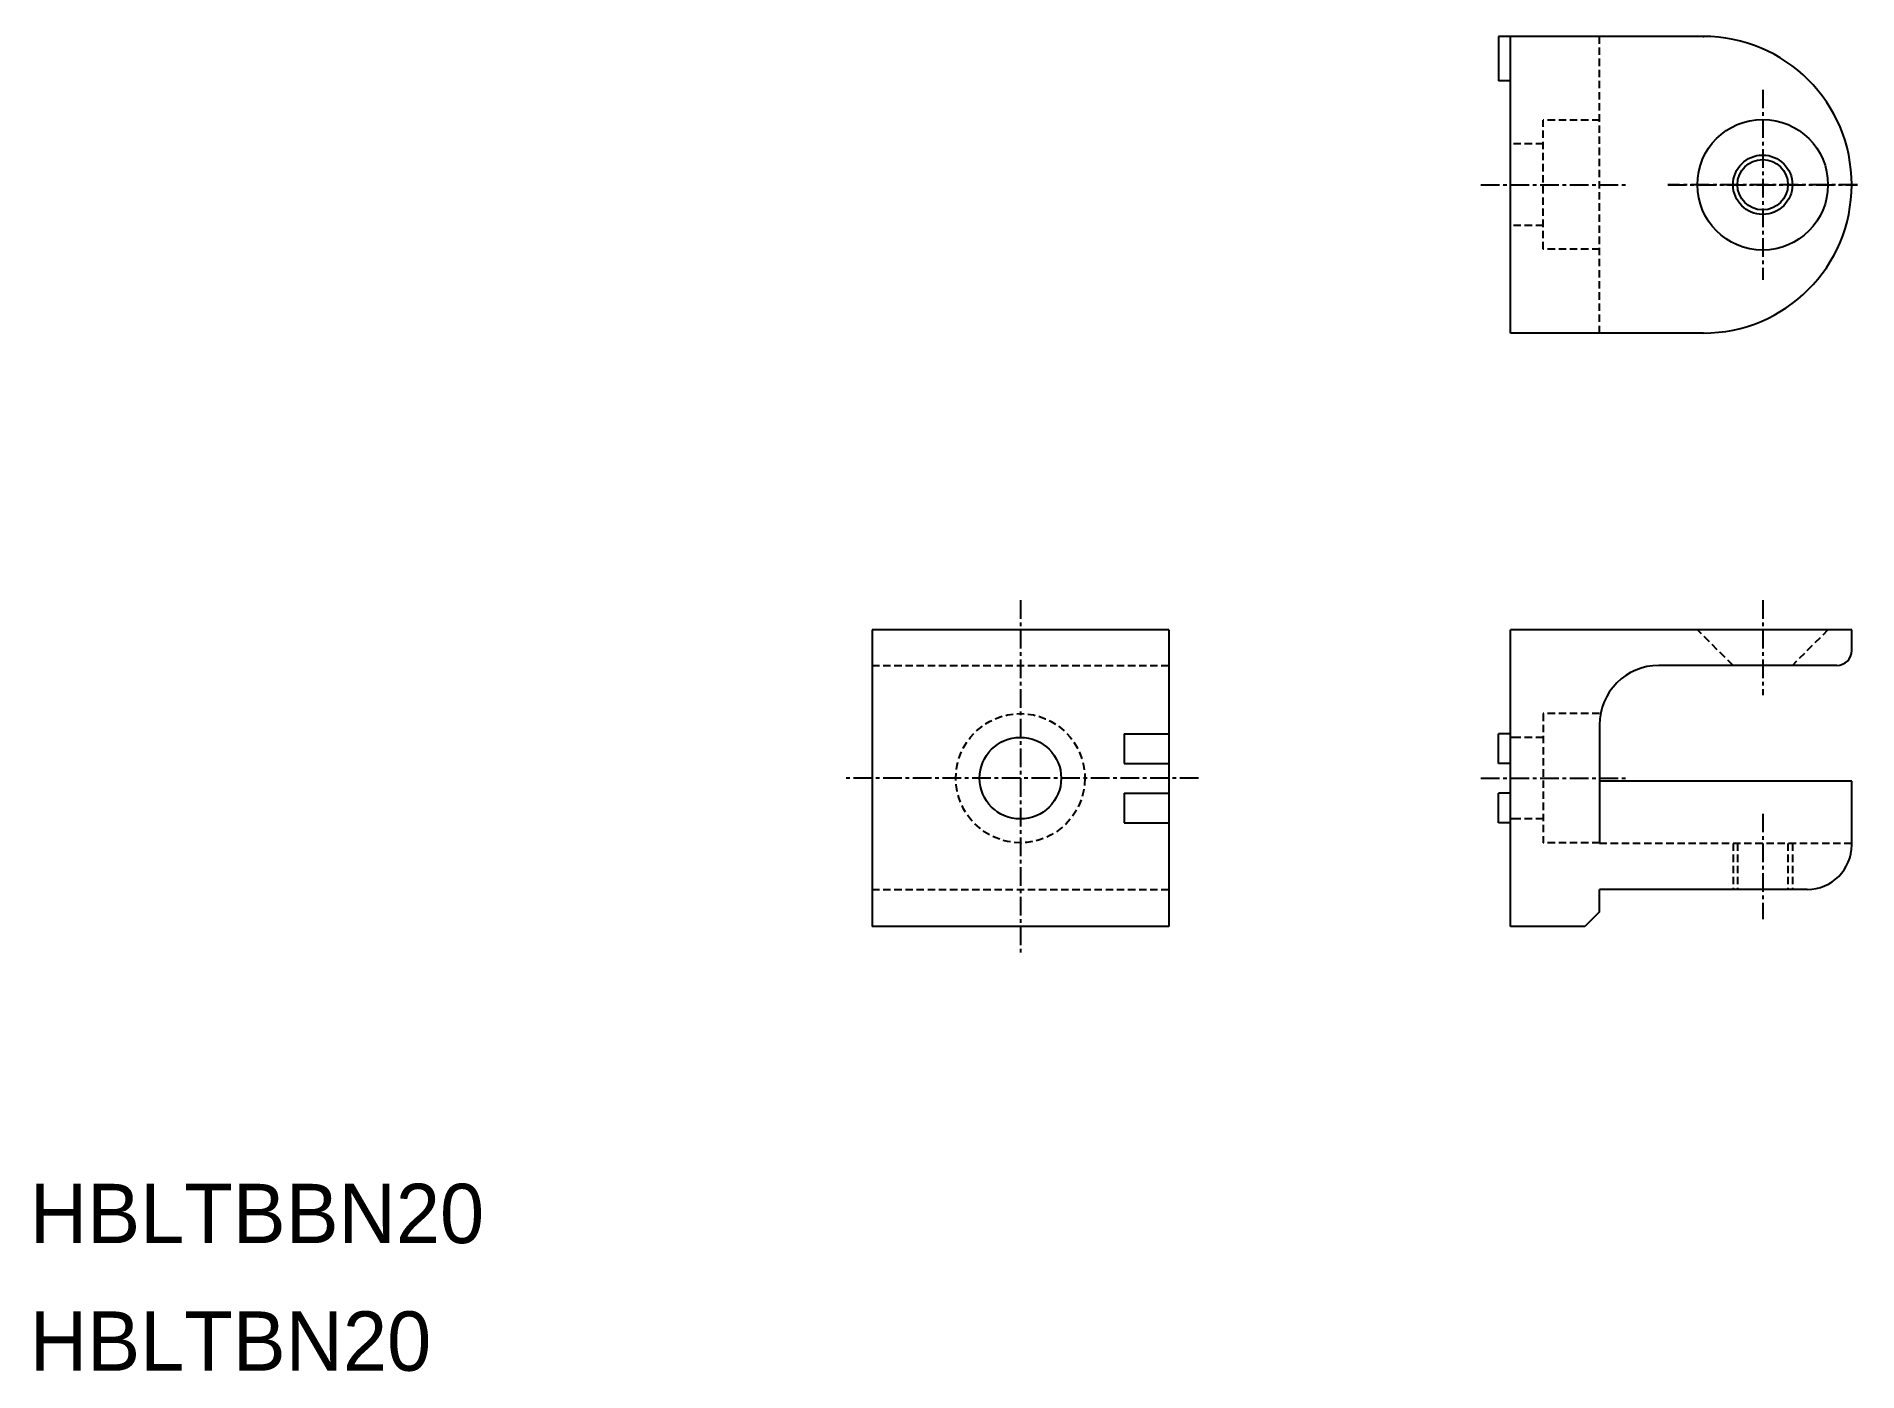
# Model space of a CAD drawing. Extents: x 0 to 123, y 0 to 90.
import ezdxf

# ---------------------------------------------------------------- set-up
doc = ezdxf.new("R2010")
doc.units = 0
doc.linetypes.add('CENTER', pattern=[2, 1.25, -0.25, 0.25, -0.25])
doc.linetypes.add('DASHED', pattern=[0.75, 0.5, -0.25])
doc.layers.get('0').update_dxf_attribs({"linetype": 'CONTINUOUS'})
doc.layers.add('CENTER', color=1, linetype='CENTER')

msp = doc.modelspace()

# ---------------------------------------------------------------- linework, layer by layer
at = {"color": 7, "linetype": 'CONTINUOUS'}
for p, q in [((112.81, 89.94), (99.01, 89.94)), ((99.01, 89.94), (99.01, 86.94)), ((112.81, 89.94), (99.81, 89.94)), ((99.81, 69.94), (99.81, 89.94)), ((99.81, 69.94), (99.81, 89.94)), ((99.81, 69.94), (99.81, 89.94)), ((99.81, 69.94), (99.81, 89.94)), ((99.81, 69.94), (99.81, 89.94)), ((99.81, 86.94), (99.01, 86.94)), ((112.81, 69.94), (99.81, 69.94)), ((56.77, 49.94), (56.77, 29.94)), ((76.77, 49.94), (56.77, 49.94)), ((76.77, 49.94), (76.77, 29.94)), ((122.81, 49.94), (99.81, 49.94)), ((99.81, 29.94), (99.81, 49.94)), ((99.81, 29.94), (99.81, 49.94)), ((99.81, 29.94), (99.81, 49.94)), ((99.81, 29.94), (99.81, 49.94)), ((99.81, 29.94), (99.81, 49.94)), ((99.81, 29.94), (99.81, 49.94)), ((99.81, 29.94), (99.81, 49.94)), ((122.81, 48.54), (122.81, 49.94)), ((121.81, 47.54), (109.81, 47.54)), ((105.81, 43.54), (105.81, 39.74)), ((73.77, 42.94), (73.77, 40.94)), ((73.77, 42.94), (76.77, 42.94)), ((99.81, 42.94), (99.01, 42.94)), ((99.01, 40.94), (99.01, 42.94)), ((100.21, 42.69), (99.81, 42.69)), ((73.77, 40.94), (76.77, 40.94)), ((99.81, 40.94), (99.01, 40.94)), ((105.81, 39.74), (105.81, 35.54)), ((122.81, 39.74), (105.81, 39.74)), ((122.81, 35.44), (122.81, 39.74)), ((73.77, 38.94), (73.77, 36.94)), ((73.77, 38.94), (76.77, 38.94)), ((99.81, 38.94), (99.01, 38.94)), ((99.01, 36.94), (99.01, 38.94)), ((73.77, 36.94), (76.77, 36.94)), ((99.81, 36.94), (99.01, 36.94)), ((100.21, 37.19), (99.81, 37.19)), ((105.81, 30.94), (105.81, 32.44)), ((119.81, 32.44), (105.81, 32.44)), ((105.81, 30.94), (104.81, 29.94)), ((76.77, 29.94), (56.77, 29.94)), ((104.81, 29.94), (99.81, 29.94))]:
    msp.add_line(p, q, dxfattribs=at)
at = {"color": 3, "linetype": 'DASHED'}
for p, q in [((105.81, 69.94), (105.81, 89.94)), ((102.01, 75.59), (102.01, 84.29)), ((105.81, 84.29), (102.01, 84.29)), ((102.01, 82.69), (99.81, 82.69)), ((102.01, 77.19), (99.81, 77.19)), ((105.81, 75.59), (102.01, 75.59)), ((114.81, 47.54), (112.41, 49.94)), ((121.21, 49.94), (118.81, 47.54)), ((56.77, 47.54), (76.77, 47.54)), ((102.01, 44.29), (102.01, 35.59)), ((105.81, 44.29), (102.01, 44.29)), ((102.01, 42.69), (99.81, 42.69)), ((102.01, 37.19), (99.81, 37.19)), ((105.81, 35.59), (102.01, 35.59)), ((122.81, 35.54), (105.81, 35.54)), ((114.81, 35.54), (114.81, 32.44)), ((115.11, 35.54), (115.11, 32.44)), ((118.51, 35.54), (118.51, 32.44)), ((118.81, 35.54), (118.81, 32.44)), ((56.77, 32.44), (76.77, 32.44))]:
    msp.add_line(p, q, dxfattribs=at)
at = {"color": 7, "linetype": 'CONTINUOUS'}
for centre, radius in [((116.81, 79.94), 4.4), ((116.81, 79.94), 1.7), ((66.77, 39.94), 2.75)]:
    msp.add_circle(centre, radius, dxfattribs=at)
at = {"color": 3, "linetype": 'CONTINUOUS'}
msp.add_circle((116.81, 79.94), 2, dxfattribs=at)
at = {"color": 3, "linetype": 'DASHED'}
msp.add_circle((66.77, 39.94), 4.35, dxfattribs=at)
at = {"color": 7, "linetype": 'CONTINUOUS'}
for centre, radius, start, end in [((112.81, 79.94), 10, 270, 90), ((121.81, 48.54), 1, 270, 0), ((109.81, 43.54), 4, 90, 180), ((119.81, 35.44), 3, 270, 0)]:
    msp.add_arc(centre, radius, start, end, dxfattribs=at)
msp.add_point((112.81, 89.94), dxfattribs=at)
at = {"layer": 'CENTER', "color": 1, "linetype": 'CENTER'}
for p, q in [((116.81, 86.34), (116.81, 73.54)), ((97.81, 79.94), (107.81, 79.94)), ((123.21, 79.94), (110.41, 79.94)), ((123.21, 79.94), (110.41, 79.94)), ((110.41, 79.94), (123.21, 79.94)), ((66.77, 51.94), (66.77, 27.94)), ((116.81, 51.94), (116.81, 45.54)), ((78.77, 39.94), (54.77, 39.94)), ((97.81, 39.94), (107.81, 39.94)), ((116.81, 37.54), (116.81, 30.44))]:
    msp.add_line(p, q, dxfattribs=at)

# ---------------------------------------------------------------- texts
at = {"color": 7, "linetype": 'CONTINUOUS'}
for s, p in [('HBLTBBN20', (0, 8.6)), ('HBLTBN20', (0, 0))]:
    msp.add_text(s, height=4, dxfattribs=at).set_placement(p)

doc.saveas('drawing.dxf')
